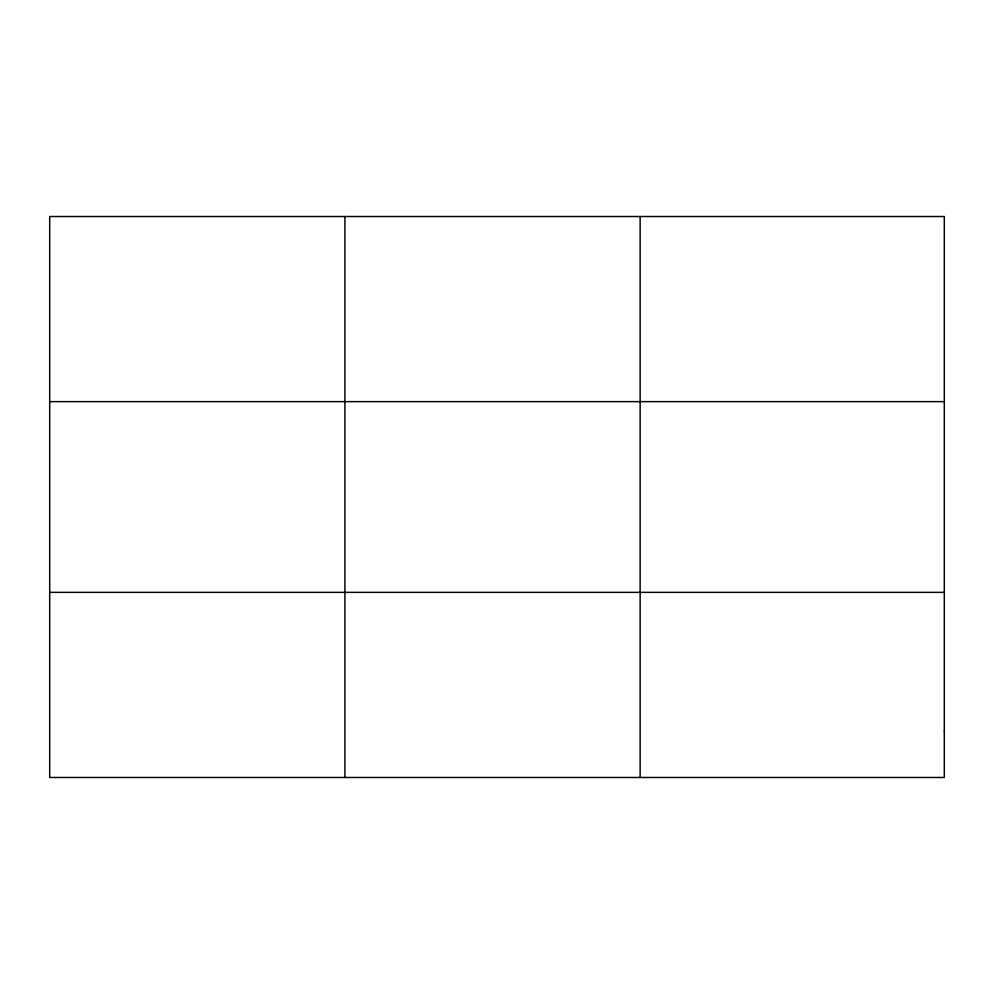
<?xml version="1.0" encoding="UTF-8"?>
<svg xmlns="http://www.w3.org/2000/svg" width="994" height="994" viewBox="0 0 994 994"><rect width="100%" height="100%" fill="white"/><g stroke="black" fill="none" stroke-linecap="round" stroke-linejoin="round"><path stroke-width="1.49" d="M344.918 777.482L344.918 216.518M640.136 777.482L640.136 216.518M49.7 401.638L944.3 401.638M49.7 592.362L944.3 592.362M944.3 731.199L944.3 777.482L49.7 777.482L49.7 216.518L944.3 216.518L944.3 731.199"/></g></svg>
